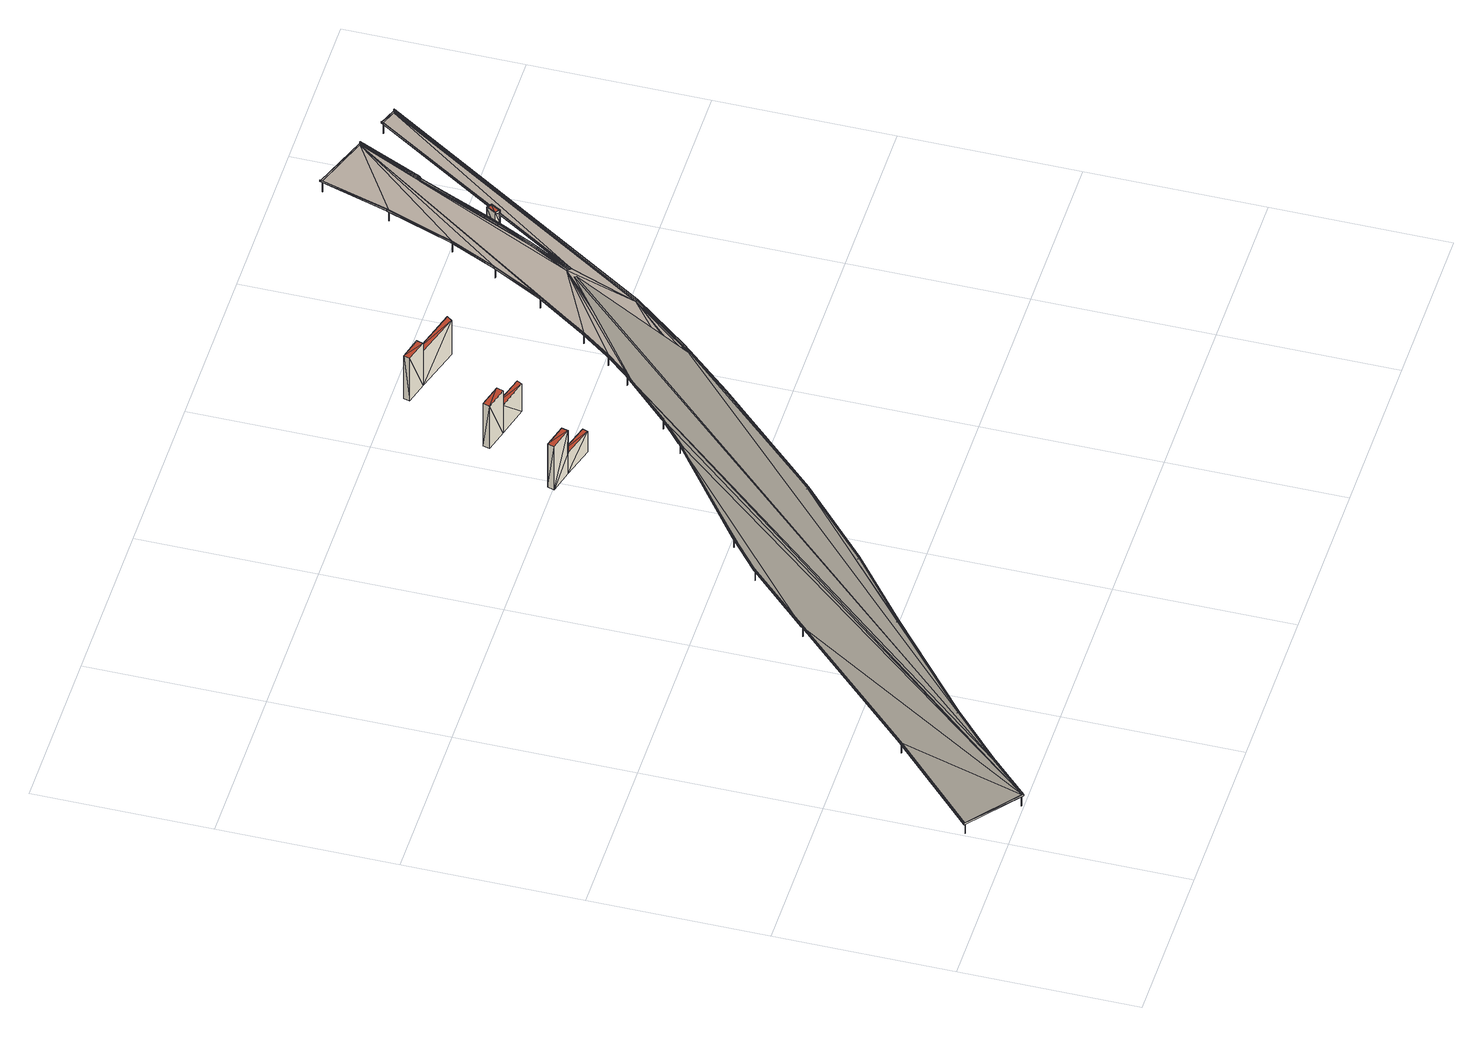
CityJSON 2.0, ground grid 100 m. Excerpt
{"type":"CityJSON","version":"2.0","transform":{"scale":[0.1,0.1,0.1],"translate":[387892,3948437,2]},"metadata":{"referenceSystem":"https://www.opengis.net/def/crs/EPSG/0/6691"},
"CityObjects":{
"bridge1":{"type":"Bridge","children":["bridge1-1"],"geometry":[{"type":"MultiSurface","lod":"2","boundaries":[[[0,1,2]],[[1,0,3]],[[3,0,4]],[[2,1,5]],[[3,5,6]],[[4,3,6]],[[0,7,4]],[[8,7,0]],[[2,5,9]],[[4,7,6]],[[6,7,5]],[[7,10,5]],[[9,5,11]],[[11,5,12]],[[12,5,13]],[[5,10,13]],[[8,14,7]],[[10,14,7]],[[15,14,10]],[[9,16,17]],[[16,9,11]],[[18,14,8]],[[17,16,19]],[[14,18,20]],[[20,18,21]],[[17,19,22]],[[13,10,23]],[[22,19,24]],[[24,19,23]],[[19,25,23]],[[25,13,23]],[[26,27,10]],[[10,27,23]],[[15,26,10]],[[21,26,15]],[[18,26,21]],[[28,26,18]],[[29,28,18]],[[30,22,24]],[[22,30,31]],[[32,22,31]],[[31,33,30]],[[26,27,28]],[[28,34,35]],[[29,36,28]],[[28,36,35]],[[32,31,37]],[[37,31,38]],[[38,31,39]],[[31,33,39]],[[33,23,39]],[[40,37,38]],[[37,40,41]],[[42,37,41]],[[41,43,42]],[[38,43,39]],[[34,44,27]],[[44,45,27]],[[45,46,27]],[[35,44,34]],[[36,44,35]],[[47,44,36]],[[48,42,49]],[[49,42,50]],[[42,43,51]],[[50,42,51]],[[43,39,51]],[[50,49,52]],[[46,53,27]],[[53,54,27]],[[44,45,46]],[[55,44,46]],[[56,55,44]],[[47,56,44]],[[54,57,27]],[[55,58,46]],[[58,59,46]],[[56,58,55]],[[57,60,27]],[[61,53,46]],[[59,61,46]],[[62,59,58]],[[59,63,62]],[[64,62,58]],[[58,65,64]],[[65,66,64]],[[66,65,67]],[[63,61,59]],[[67,61,63]],[[65,61,67]],[[68,61,65]],[[69,54,70]],[[68,71,61]],[[71,72,61]],[[72,71,69]],[[48,49,52]],[[51,39,73]],[[48,52,74]],[[74,52,75]],[[75,52,76]],[[52,51,73]],[[76,52,73]],[[73,39,77]],[[78,74,75]],[[79,74,80]],[[74,78,80]],[[75,78,76]],[[80,73,78]],[[23,27,81]],[[81,27,82]],[[27,60,82]],[[83,84,71]],[[71,84,69]],[[70,84,54]],[[69,84,70]],[[84,57,54]],[[39,23,81]],[[77,39,81]],[[83,85,84]],[[85,86,84]],[[86,85,87]],[[86,84,87]],[[88,89,85]],[[85,89,87]],[[87,89,57]],[[89,90,57]],[[90,60,57]],[[91,73,77]],[[80,91,77]],[[92,80,77]],[[93,80,92]],[[94,80,93]],[[79,80,94]],[[88,95,89]],[[95,96,89]],[[96,95,97]],[[89,90,96]],[[97,90,60]],[[96,90,97]],[[98,97,60]],[[95,99,97]],[[100,99,95]],[[98,99,60]],[[97,99,98]],[[99,101,60]],[[101,102,60]],[[100,103,99]],[[103,104,99]],[[104,103,105]],[[101,102,99]],[[104,99,106]],[[107,108,109]],[[109,94,93]],[[94,109,107]],[[110,94,107]],[[103,111,105]],[[112,111,103]],[[105,111,106]],[[106,111,102]],[[111,113,102]],[[113,114,102]],[[108,77,115]],[[107,108,115]],[[116,107,117]],[[117,107,115]],[[110,107,118]],[[118,107,116]],[[115,77,81]],[[117,119,115]],[[116,120,117]],[[117,120,121]],[[117,121,119]],[[120,118,116]],[[118,120,121]],[[122,118,121]],[[119,115,81]],[[121,119,81]],[[123,121,124]],[[124,121,81]],[[122,121,125]],[[125,121,123]],[[126,124,123]],[[127,81,124]],[[128,124,126]],[[126,125,123]],[[125,126,128]],[[129,125,128]],[[60,102,82]],[[113,114,111]],[[130,131,114]],[[131,111,114]],[[112,132,111]],[[132,131,111]],[[131,132,130]],[[133,134,114]],[[135,133,114]],[[130,135,114]],[[132,135,130]],[[136,135,132]],[[102,114,82]],[[137,138,134]],[[139,81,140]],[[136,141,135]],[[135,141,138]],[[140,81,142]],[[142,81,82]],[[114,134,82]],[[143,144,134]],[[137,145,134]],[[145,143,134]],[[138,145,137]],[[141,145,138]],[[146,145,141]],[[147,140,139]],[[147,148,149]],[[148,150,149]],[[148,151,147]],[[151,150,149]],[[150,151,148]],[[149,140,142]],[[152,151,149]],[[152,149,153]],[[153,149,142]],[[142,153,82]],[[153,154,82]],[[152,153,155]],[[155,153,154]],[[156,143,144]],[[146,157,145]],[[157,158,145]],[[158,157,156]],[[155,154,159]],[[154,160,159]],[[159,160,161]],[[162,82,161]],[[160,162,161]],[[147,163,139]],[[151,163,147]],[[164,165,166]],[[156,164,166]],[[157,164,156]],[[165,167,166]],[[168,164,157]],[[169,163,151]],[[170,159,161]],[[159,171,172]],[[171,159,170]],[[172,171,173]],[[171,173,170]],[[170,173,174]],[[172,173,175]],[[175,173,176]],[[174,161,177]],[[176,173,177]],[[173,174,177]],[[168,178,164]],[[164,165,178]],[[165,179,178]],[[180,179,165]],[[181,178,168]],[[178,181,179]],[[129,128,182]],[[183,128,184]],[[182,128,183]],[[184,128,185]],[[128,127,185]],[[127,81,185]],[[185,81,139]],[[175,186,187]],[[186,175,176]],[[187,186,188]],[[161,82,189]],[[179,190,167]],[[181,190,179]],[[190,191,167]],[[192,190,181]],[[193,192,181]],[[82,134,194]],[[134,144,195]],[[194,134,195]],[[177,161,189]],[[163,196,139]],[[196,185,139]],[[192,190,191]],[[193,197,192]],[[198,197,193]],[[189,82,194]],[[187,188,199]],[[199,188,200]],[[200,188,189]],[[188,201,189]],[[201,177,189]],[[144,166,195]],[[166,167,195]],[[202,203,191]],[[203,204,191]],[[197,205,191]],[[205,202,191]],[[198,205,197]],[[167,191,195]],[[206,207,163]],[[207,196,163]],[[208,206,163]],[[209,206,208]],[[210,199,200]],[[211,199,212]],[[199,210,212]],[[213,200,210]],[[211,212,214]],[[212,213,214]],[[214,213,215]],[[215,213,216]],[[216,213,217]],[[218,214,215]],[[214,219,220]],[[219,214,218]],[[220,219,221]],[[217,218,219]],[[191,204,195]],[[202,203,222]],[[205,222,202]],[[222,223,204]],[[223,222,205]],[[224,189,194]],[[217,213,194]],[[213,224,194]],[[220,221,225]],[[226,221,227]],[[225,221,226]],[[221,217,194]],[[227,221,194]],[[228,182,183]],[[228,185,184]],[[182,228,229]],[[228,230,185]],[[229,230,228]],[[231,182,229]],[[232,233,204]],[[204,233,195]],[[234,232,204]],[[223,234,204]],[[230,185,196]],[[235,230,196]],[[236,234,223]],[[237,230,235]],[[229,230,237]],[[231,229,237]],[[238,207,206]],[[206,239,238]],[[235,240,196]],[[196,240,207]],[[237,239,206]],[[240,237,235]],[[239,237,240]],[[241,225,226]],[[225,241,242]],[[194,227,195]],[[243,225,242]],[[195,233,242]],[[233,244,242]],[[244,245,242]],[[242,245,246]],[[243,242,246]],[[236,247,234]],[[233,245,232]],[[232,245,247]],[[246,247,236]],[[246,245,247]],[[206,248,237]],[[248,249,237]],[[250,168,251]],[[169,151,252]],[[253,254,255]],[[256,253,255]],[[253,257,254]],[[258,257,253]],[[181,168,250]],[[259,231,260]],[[129,231,259]],[[261,262,263]],[[264,262,261]],[[265,266,267]],[[163,169,268]],[[252,266,265]],[[269,268,270]],[[268,169,270]],[[270,252,265]],[[265,271,270]],[[169,252,270]],[[271,272,273]],[[272,274,273]],[[271,273,270]],[[265,275,271]],[[276,275,267]],[[275,265,267]],[[271,275,277]],[[270,273,278]],[[270,278,269]],[[278,279,269]],[[273,280,278]],[[250,281,282]],[[281,283,282]],[[250,282,181]],[[181,282,193]],[[284,275,285]],[[208,286,209]],[[287,288,277]],[[280,287,277]],[[280,277,278]],[[277,275,278]],[[286,278,209]],[[279,278,286]],[[278,275,284]],[[289,278,284]],[[209,278,289]],[[290,258,291]],[[291,258,253]],[[205,198,282]],[[282,283,292]],[[292,283,293]],[[292,205,282]],[[289,248,206]],[[294,295,296]],[[295,291,296]],[[295,290,291]],[[297,290,295]],[[223,205,292]],[[298,299,294]],[[299,297,295]],[[300,297,299]],[[236,223,292]],[[301,302,303]],[[304,292,293]],[[303,304,293]],[[304,236,292]],[[298,225,243]],[[302,300,243]],[[246,236,304]],[[305,306,307]],[[308,79,94]],[[308,94,110]],[[309,308,110]],[[310,305,311]],[[311,305,307]],[[309,110,118]],[[312,88,85]],[[313,314,315]],[[316,313,315]],[[312,316,317]],[[316,315,317]],[[317,88,312]],[[95,88,317]],[[318,74,79]],[[308,318,79]],[[307,306,319]],[[17,320,9]],[[17,321,320]],[[22,321,17]],[[322,323,324]],[[324,323,325]],[[8,326,29]],[[327,328,329]],[[328,330,329]],[[36,326,331]],[[32,321,22]],[[32,332,321]],[[37,332,32]],[[329,330,333]],[[330,334,333]],[[47,36,331]],[[335,47,331]],[[332,37,336]],[[37,48,336]],[[337,338,339]],[[340,338,337]],[[336,48,318]],[[318,48,74]],[[319,340,337]],[[306,340,319]],[[58,56,335]],[[333,334,341]],[[334,342,341]],[[343,58,335]],[[65,58,343]],[[343,68,65]],[[342,344,341]],[[341,344,345]],[[343,341,346]],[[341,345,346]],[[346,68,343]],[[71,68,346]],[[344,313,345]],[[345,313,316]],[[346,83,71]],[[312,83,346]],[[347,0,2]],[[320,347,2]],[[326,8,0]],[[347,326,0]],[[348,328,349]],[[349,328,327]],[[320,2,9]],[[309,118,122]],[[100,95,317]],[[314,350,351]],[[315,314,351]],[[352,100,317]],[[259,309,122]],[[263,310,311]],[[262,310,263]],[[259,122,125]],[[103,100,352]],[[112,103,352]],[[351,350,353]],[[350,354,353]],[[352,351,355]],[[351,353,355]],[[355,112,352]],[[125,129,259]],[[132,112,355]],[[136,132,355]],[[354,356,357]],[[353,354,357]],[[353,357,358]],[[355,353,358]],[[358,136,355]],[[141,136,358]],[[146,141,358]],[[357,356,359]],[[356,360,359]],[[251,146,358]],[[361,362,363]],[[364,365,363]],[[363,362,364]],[[365,366,363]],[[157,146,251]],[[363,366,254]],[[257,361,254]],[[254,361,363]],[[254,366,255]],[[168,157,251]],[[359,281,250]],[[251,359,250]],[[365,151,152]],[[366,365,152]],[[366,155,255]],[[255,159,172]],[[256,255,175]],[[256,175,187]],[[281,367,283]],[[296,199,211]],[[294,296,211]],[[294,211,214]],[[298,294,225]],[[231,264,260]],[[300,299,298]],[[323,348,349]],[[325,323,349]],[[339,322,324]],[[338,322,339]],[[335,329,343]],[[155,159,255]],[[359,360,281]],[[360,367,281]],[[364,362,266]],[[266,362,368]],[[151,365,252]],[[175,255,172]],[[266,368,267]],[[268,286,163]],[[163,286,208]],[[277,272,271]],[[288,272,277]],[[274,287,280]],[[273,274,280]],[[367,369,283]],[[275,276,285]],[[282,198,193]],[[187,199,296]],[[256,187,296]],[[369,301,293]],[[283,369,293]],[[209,289,206]],[[370,249,285]],[[285,249,284]],[[225,294,220]],[[370,264,231]],[[237,370,231]],[[293,301,303]],[[249,370,237]],[[246,302,243]],[[304,303,246]],[[325,349,347]],[[320,325,347]],[[347,349,326]],[[349,327,326]],[[324,325,320]],[[321,324,320]],[[18,8,29]],[[326,327,331]],[[29,326,36]],[[327,329,331]],[[339,324,321]],[[332,339,321]],[[331,329,335]],[[42,48,37]],[[337,339,332]],[[336,337,332]],[[333,341,329]],[[329,341,343]],[[56,47,335]],[[318,319,336]],[[319,337,336]],[[346,345,312]],[[345,316,312]],[[85,83,312]],[[307,319,318]],[[308,307,318]],[[317,315,352]],[[315,351,352]],[[311,307,308]],[[309,311,308]],[[263,311,309]],[[259,263,309]],[[358,357,251]],[[357,359,251]],[[366,152,155]],[[266,252,364]],[[252,365,364]],[[260,261,259]],[[261,263,259]],[[182,231,129]],[[291,253,256]],[[296,291,256]],[[284,248,289]],[[249,248,284]],[[294,214,220]],[[299,295,294]],[[264,261,260]],[[243,300,298]],[[303,302,246]],[[272,288,274]],[[274,288,287]],[[262,264,310]],[[264,267,310]],[[369,367,361]],[[258,290,361]],[[290,301,361]],[[301,369,361]],[[276,267,264]],[[370,285,264]],[[297,300,290]],[[300,301,290]],[[302,301,300]],[[328,348,330]],[[330,348,334]],[[334,348,313]],[[340,306,338]],[[310,322,306]],[[362,323,310]],[[350,323,361]],[[342,334,313]],[[354,350,361]],[[356,354,361]],[[267,362,310]],[[360,356,361]],[[367,360,361]],[[257,258,361]],[[306,322,338]],[[313,348,314]],[[348,323,350]],[[314,348,350]],[[323,322,310]],[[344,342,313]],[[361,323,362]],[[305,310,306]],[[368,362,267]],[[285,276,264]],[[269,286,268]],[[279,286,269]]],"semantics":{"surfaces":[{"type":"OuterCeilingSurface"},{"type":"WallSurface"},{"type":"RoofSurface"},{"type":"OuterFloorSurface"},{"type":"GroundSurface"}],"values":[0,0,0,0,0,0,0,0,0,0,0,0,0,0,0,0,0,0,0,0,0,0,0,0,0,0,0,0,0,0,0,0,0,0,0,0,0,0,0,0,0,0,0,0,0,0,0,0,0,0,0,0,0,0,0,0,0,0,0,0,0,0,0,0,0,0,0,0,0,0,0,0,0,0,0,0,0,0,0,0,0,0,0,0,0,0,0,0,0,0,0,0,0,0,0,0,0,0,0,0,0,0,0,0,0,0,0,0,0,0,0,0,0,0,0,0,0,0,0,0,0,0,0,0,0,0,0,0,0,0,0,0,0,0,0,0,0,0,0,0,0,0,0,0,0,0,0,0,0,0,0,0,0,0,0,0,0,0,0,0,0,0,0,0,0,0,0,0,0,0,0,0,0,0,0,0,0,0,0,0,0,0,0,0,0,0,0,0,0,0,0,0,0,0,0,0,0,0,0,0,0,0,0,0,0,0,0,0,0,0,0,0,0,0,0,0,0,0,0,0,0,0,0,0,0,0,0,0,0,0,0,0,0,0,0,0,0,0,0,0,0,0,0,0,0,0,0,0,0,0,0,0,0,0,0,0,0,0,0,0,0,0,0,0,0,0,0,0,0,0,0,0,0,0,0,0,0,0,0,0,0,0,0,0,0,0,0,0,0,0,0,0,0,0,0,0,0,0,0,0,0,0,0,0,0,0,0,0,0,0,0,0,0,0,0,0,0,0,0,0,0,0,0,0,0,0,0,0,0,0,0,0,0,0,0,0,0,0,0,0,0,0,0,0,0,0,0,0,0,0,0,0,0,0,0,0,0,0,0,0,0,0,0,0,0,0,0,0,1,1,1,1,1,1,1,1,1,1,1,1,1,1,1,1,1,1,1,1,1,1,1,1,1,1,1,1,1,1,1,1,1,1,1,1,1,1,1,1,1,1,1,1,1,1,1,1,1,1,1,1,1,1,1,1,1,1,1,1,1,1,1,1,1,1,1,1,1,1,1,1,1,1,1,1,1,1,1,1,1,1,1,1,1,1,1,1,1,1,1,1,1,1,1,1,1,1,1,1,1,1,1,1,1,1,1,1,1,1,1,1,1,1,1,1,1,1,1,1,1,1,1,1,1,1,1,1,1,1,1,1,1,1,1,1,1,1,1,1,1,1,1,1,1,1,1,1,1,1,1,1,1,1,1,1,1,1,1,1,1,1,1,1,1,1,1,1,1,1,1,1,1,1,1,1,1,1,1,1,1,1,1,1,1,1,1,1,1,1,1,1,1,1,1,1,1,1,1,1,1,1,1,1,1,1,1,1,1,1,1,1,1,1,1,1,1,1,1,1,1,1,1,1,1,1,1,1,1,1,1,1,1,1,1,1,1,1,1,1,1,1,1,1,1,1,1,1,1,1,1,1,1,1,1,1,1,1,1,1,1,1,1,1,1,1,1,1,1,1,1,1,1,2,2,3,3,3,3,3,3,3,3,3,3,3,3,3,3,3,3,3,3,3,3,3,3,3,3,3,3,3,3,3,3,3,3,3,3,3,4,4]}}]},
"bridge1-1":{"type":"BridgeConstructiveElement","parents":["bridge1"],"geometry":[{"type":"MultiSurface","lod":"2","boundaries":[[[371,372,183]],[[372,373,183]],[[374,375,238]],[[376,374,239]],[[377,376,240]],[[161,378,170]],[[378,379,170]],[[379,380,173]],[[381,382,178]],[[383,186,384]],[[383,385,188]],[[386,387,192]],[[388,386,192]],[[200,389,210]],[[389,390,210]],[[390,391,212]],[[215,392,218]],[[392,393,219]],[[393,394,221]],[[395,396,203]],[[202,395,203]],[[222,395,202]],[[397,395,222]],[[398,399,241]],[[400,401,232]],[[247,400,234]],[[402,400,247]],[[403,404,93]],[[109,404,107]],[[404,405,107]],[[405,406,108]],[[407,408,84]],[[86,407,84]],[[409,410,89]],[[96,409,89]],[[411,409,96]],[[412,411,97]],[[413,414,78]],[[75,413,78]],[[414,415,78]],[[416,417,11]],[[417,418,16]],[[419,420,24]],[[420,421,30]],[[421,422,31]],[[423,424,28]],[[425,426,38]],[[426,427,41]],[[428,429,52]],[[49,428,52]],[[430,431,44]],[[432,430,44]],[[433,434,62]],[[435,433,64]],[[66,435,64]],[[436,437,61]],[[438,436,61]],[[72,438,61]],[[3,439,1]],[[440,441,120]],[[116,440,120]],[[441,442,121]],[[442,443,121]],[[444,445,101]],[[99,444,101]],[[446,444,104]],[[105,447,104]],[[448,449,126]],[[449,450,128]],[[128,451,127]],[[111,452,113]],[[453,452,111]],[[454,453,111]],[[130,455,131]],[[456,457,135]],[[458,456,135]],[[459,460,158]],[[461,462,3]],[[4,461,3]],[[6,461,4]],[[463,461,6]],[[5,464,6]],[[21,465,20]],[[11,417,16]],[[16,418,19]],[[466,467,13]],[[25,468,13]],[[469,423,28]],[[40,426,41]],[[470,471,39]],[[73,472,76]],[[91,473,73]],[[98,474,97]],[[106,475,105]],[[108,406,77]],[[443,476,115]],[[127,477,81]],[[478,479,149]],[[480,478,148]],[[142,481,153]],[[481,482,153]],[[160,483,162]],[[145,484,143]],[[485,381,178]],[[217,486,216]],[[487,488,229]],[[489,490,195]],[[245,402,247]],[[462,439,3]],[[439,464,1]],[[1,464,5]],[[7,491,10]],[[491,492,10]],[[492,493,10]],[[494,491,7]],[[10,493,15]],[[14,494,7]],[[465,494,14]],[[493,495,15]],[[15,495,21]],[[20,465,14]],[[495,465,21]],[[418,468,25]],[[24,420,30]],[[30,421,31]],[[23,419,24]],[[496,419,23]],[[31,422,33]],[[422,496,23]],[[33,422,23]],[[424,497,26]],[[26,497,27]],[[28,424,26]],[[497,498,34]],[[27,497,34]],[[498,469,34]],[[34,469,35]],[[35,469,28]],[[38,426,40]],[[427,470,43]],[[41,427,43]],[[471,425,39]],[[39,425,38]],[[43,470,39]],[[499,428,49]],[[50,499,49]],[[429,500,51]],[[500,499,50]],[[52,429,51]],[[51,500,50]],[[45,431,46]],[[44,431,45]],[[431,501,46]],[[501,432,46]],[[55,432,44]],[[46,432,55]],[[472,413,75]],[[76,472,75]],[[78,415,80]],[[80,415,91]],[[473,472,73]],[[415,502,91]],[[502,473,91]],[[434,503,59]],[[62,434,59]],[[503,504,59]],[[59,504,63]],[[64,433,62]],[[504,505,63]],[[63,505,67]],[[505,435,66]],[[67,505,66]],[[53,506,54]],[[437,506,53]],[[54,506,70]],[[61,437,53]],[[506,507,70]],[[70,507,69]],[[507,508,69]],[[508,438,69]],[[69,438,72]],[[84,509,57]],[[408,509,84]],[[410,510,60]],[[89,410,90]],[[60,510,98]],[[510,474,98]],[[97,411,96]],[[511,403,92]],[[512,511,77]],[[77,511,92]],[[92,403,93]],[[406,512,77]],[[93,404,109]],[[107,405,108]],[[513,440,117]],[[117,440,116]],[[476,513,117]],[[115,476,117]],[[119,443,115]],[[120,441,121]],[[121,443,119]],[[101,514,102]],[[445,514,101]],[[514,475,102]],[[102,475,106]],[[104,444,99]],[[475,447,105]],[[447,446,104]],[[123,448,126]],[[515,448,123]],[[126,449,128]],[[124,515,123]],[[450,451,128]],[[477,515,124]],[[81,477,124]],[[451,477,127]],[[113,516,114]],[[452,516,113]],[[516,455,114]],[[131,454,111]],[[114,455,130]],[[455,454,131]],[[457,517,133]],[[133,517,134]],[[517,518,134]],[[135,457,133]],[[134,518,137]],[[518,458,138]],[[137,518,138]],[[138,458,135]],[[140,519,139]],[[520,519,140]],[[479,520,140]],[[139,519,147]],[[519,521,147]],[[149,479,140]],[[521,480,147]],[[147,480,148]],[[150,478,149]],[[148,478,150]],[[522,481,142]],[[523,522,142]],[[153,482,154]],[[82,523,142]],[[524,523,82]],[[482,483,154]],[[162,524,82]],[[154,483,160]],[[483,524,162]],[[484,525,144]],[[143,484,144]],[[460,484,145]],[[525,526,166]],[[144,525,166]],[[526,527,156]],[[158,460,145]],[[166,526,156]],[[527,459,158]],[[156,527,158]],[[528,378,161]],[[170,379,171]],[[174,528,161]],[[171,379,173]],[[529,528,174]],[[380,529,174]],[[173,380,174]],[[382,530,165]],[[164,382,165]],[[178,382,164]],[[165,530,167]],[[530,531,167]],[[531,485,179]],[[167,531,179]],[[179,485,178]],[[186,176,384]],[[532,384,177]],[[177,384,176]],[[188,186,383]],[[188,385,201]],[[201,532,177]],[[385,532,201]],[[192,387,190]],[[387,533,191]],[[190,387,191]],[[533,388,191]],[[197,388,192]],[[191,388,197]],[[210,390,212]],[[534,389,189]],[[189,389,200]],[[391,535,213]],[[536,534,224]],[[224,534,189]],[[212,391,213]],[[535,536,213]],[[213,536,224]],[[537,392,215]],[[216,537,215]],[[486,537,216]],[[218,392,219]],[[538,486,217]],[[219,393,221]],[[221,538,217]],[[394,538,221]],[[396,539,203]],[[203,539,204]],[[204,539,222]],[[539,397,222]],[[184,371,183]],[[540,371,184]],[[183,373,228]],[[185,540,184]],[[373,487,228]],[[488,540,185]],[[230,488,185]],[[228,487,229]],[[229,488,230]],[[375,541,196]],[[207,375,196]],[[196,541,235]],[[238,375,207]],[[541,542,235]],[[542,377,240]],[[235,542,240]],[[239,374,238]],[[240,376,239]],[[543,398,226]],[[227,543,226]],[[194,543,227]],[[226,398,241]],[[544,543,194]],[[195,544,194]],[[490,544,195]],[[241,399,242]],[[399,489,242]],[[242,489,195]],[[232,545,233]],[[401,545,232]],[[545,546,233]],[[233,546,244]],[[234,400,232]],[[244,546,245]],[[546,547,245]],[[547,402,245]],[[462,464,439]],[[461,464,462]],[[1,5,3]],[[463,464,461]],[[464,463,6]],[[494,493,492]],[[494,492,491]],[[494,465,493]],[[465,495,493]],[[21,20,15]],[[15,20,14]],[[467,418,416]],[[416,418,417]],[[467,416,11]],[[12,467,11]],[[25,11,19]],[[13,11,25]],[[12,11,13]],[[466,468,467]],[[467,468,418]],[[19,418,25]],[[13,467,12]],[[468,466,13]],[[419,421,420]],[[24,33,23]],[[30,33,24]],[[496,422,419]],[[419,422,421]],[[28,27,34]],[[424,423,497]],[[497,469,498]],[[497,423,469]],[[425,471,470]],[[426,470,427]],[[425,470,426]],[[38,40,43]],[[40,41,43]],[[428,499,500]],[[51,50,52]],[[431,430,432]],[[501,431,432]],[[433,504,434]],[[434,504,503]],[[62,63,67]],[[62,66,64]],[[62,67,66]],[[433,505,504]],[[435,505,433]],[[436,438,437]],[[437,438,506]],[[506,508,507]],[[438,508,506]],[[69,61,53]],[[69,53,54]],[[72,61,69]],[[429,428,500]],[[413,415,414]],[[472,415,413]],[[78,73,76]],[[472,502,415]],[[473,502,472]],[[91,73,80]],[[509,408,407]],[[84,57,87]],[[87,407,86]],[[509,548,87]],[[548,407,87]],[[548,509,407]],[[57,509,87]],[[409,411,410]],[[510,411,412]],[[90,410,60]],[[410,411,510]],[[510,412,474]],[[474,412,97]],[[444,514,445]],[[446,447,444]],[[444,447,475]],[[99,102,106]],[[444,475,514]],[[105,104,106]],[[92,93,77]],[[511,512,403]],[[93,108,77]],[[109,108,93]],[[403,406,404]],[[403,512,406]],[[404,406,405]],[[513,476,440]],[[440,443,441]],[[440,476,443]],[[441,443,442]],[[515,477,448]],[[448,451,449]],[[448,477,451]],[[128,127,124]],[[449,451,450]],[[452,455,516]],[[452,454,455]],[[453,454,452]],[[457,518,517]],[[457,458,518]],[[456,458,457]],[[133,138,135]],[[134,138,133]],[[147,149,140]],[[519,480,521]],[[519,478,480]],[[520,478,519]],[[479,478,520]],[[523,482,481]],[[523,481,522]],[[523,483,482]],[[524,483,523]],[[160,162,154]],[[154,162,82]],[[460,459,484]],[[484,527,525]],[[484,459,527]],[[525,527,526]],[[145,143,158]],[[166,156,144]],[[158,143,156]],[[528,379,378]],[[170,174,161]],[[529,380,528]],[[528,380,379]],[[530,485,531]],[[382,485,530]],[[382,381,485]],[[186,177,176]],[[383,384,385]],[[384,532,385]],[[188,201,186]],[[186,201,177]],[[387,386,388]],[[533,387,388]],[[197,192,191]],[[534,536,389]],[[536,535,390]],[[390,535,391]],[[389,536,390]],[[212,213,210]],[[189,200,224]],[[224,200,213]],[[215,218,216]],[[392,538,394]],[[486,538,537]],[[537,538,392]],[[392,394,393]],[[216,218,217]],[[221,217,219]],[[396,395,539]],[[222,203,204]],[[539,395,397]],[[540,373,372]],[[540,372,371]],[[228,184,183]],[[540,487,373]],[[488,487,540]],[[375,376,377]],[[375,377,541]],[[541,377,542]],[[374,376,375]],[[238,207,239]],[[207,240,239]],[[398,489,399]],[[544,490,543]],[[543,490,489]],[[543,489,398]],[[195,227,242]],[[242,227,226]],[[241,242,226]],[[400,546,401]],[[401,546,545]],[[244,245,233]],[[234,232,247]],[[400,402,546]],[[402,547,546]]]}]},
"bridge2":{"type":"Bridge","geometry":[{"type":"Solid","lod":"2","boundaries":[[[[549,550,551]],[[552,549,551]],[[553,552,551]],[[554,549,552]],[[555,551,550]],[[556,555,550]],[[557,558,556]],[[558,555,556]],[[559,552,553]],[[560,559,553]],[[555,558,560]],[[558,559,560]],[[561,562,563]],[[563,562,564]],[[561,563,554]],[[554,563,549]],[[564,562,557]],[[556,564,557]],[[557,562,554]],[[562,561,554]],[[559,557,554]],[[552,559,554]],[[558,557,559]],[[553,551,560]],[[551,555,560]],[[563,556,550]],[[564,556,563]],[[563,550,549]]]],"semantics":{"surfaces":[{"type":"WallSurface"},{"type":"GroundSurface"},{"type":"RoofSurface"}],"values":[[0,0,0,0,0,0,0,0,0,0,0,0,0,0,0,0,0,0,1,1,1,1,1,2,2,2,2,2]]}}]},
"bridge3":{"type":"Bridge","geometry":[{"type":"Solid","lod":"2","boundaries":[[[[565,566,567]],[[566,568,567]],[[569,570,571]],[[571,570,572]],[[573,574,566]],[[566,574,568]],[[575,573,565]],[[573,566,565]],[[569,576,565]],[[576,575,565]],[[568,574,577]],[[567,568,577]],[[569,571,576]],[[571,578,576]],[[570,569,565]],[[567,570,565]],[[577,579,567]],[[579,570,567]],[[580,578,571]],[[572,580,571]],[[579,580,570]],[[570,580,572]],[[574,573,577]],[[573,575,577]],[[576,578,575]],[[575,578,577]],[[578,580,577]],[[580,579,577]]]],"semantics":{"surfaces":[{"type":"RoofSurface"},{"type":"WallSurface"},{"type":"GroundSurface"}],"values":[[0,0,0,0,1,1,1,1,1,1,1,1,1,1,1,1,1,1,1,1,1,1,2,2,2,2,2,2]]}}]},
"bridge4":{"type":"Bridge","geometry":[{"type":"Solid","lod":"2","boundaries":[[[[581,582,583]],[[584,581,583]],[[585,586,582]],[[582,586,583]],[[587,588,583]],[[586,587,583]],[[589,581,590]],[[581,584,590]],[[581,589,582]],[[589,591,582]],[[592,584,583]],[[590,584,592]],[[585,582,591]],[[593,585,591]],[[593,594,585]],[[594,586,585]],[[595,593,591]],[[592,595,591]],[[583,588,592]],[[588,595,592]],[[587,586,596]],[[596,586,594]],[[588,587,595]],[[595,587,596]],[[589,592,591]],[[590,592,589]],[[594,593,596]],[[593,595,596]]]],"semantics":{"surfaces":[{"type":"GroundSurface"},{"type":"WallSurface"},{"type":"RoofSurface"}],"values":[[0,0,0,0,0,0,1,1,1,1,1,1,1,1,1,1,1,1,1,1,1,1,1,1,2,2,2,2]]}}]}
},
"vertices":[
[303,2,76],[303,15,76],[315,15,76],[302,15,76],[301,16,76],[303,16,76],[302,16,76],[22,239,76],[7,240,76],[527,231,76],[23,239,76],[520,238,76],[519,238,76],[520,239,76],[22,240,76],[24,240,76],[521,237,76],[529,233,76],[12,244,76],[521,238,76],[22,241,76],[23,241,76],[818,497,76],[811,505,76],[811,504,76],[521,239,76],[520,723,76],[521,723,76],[520,724,76],[506,723,76],[812,504,76],[813,505,76],[826,503,76],[812,505,76],[522,724,76],[521,724,76],[514,731,76],[1397,983,76],[1390,990,76],[1390,991,76],[1391,990,76],[1392,990,76],[1406,989,76],[1391,991,76],[1228,1452,76],[1229,1451,76],[1230,1452,76],[1221,1458,76],[1801,1306,76],[1795,1313,76],[1794,1314,76],[1795,1315,76],[1796,1314,76],[1782,1978,76],[1783,1978,76],[1229,1453,76],[1222,1459,76],[2392,2439,76],[1558,1806,76],[1573,1805,76],[2546,2573,76],[1782,1979,76],[1572,1805,76],[1573,1806,76],[1571,1806,76],[1565,1813,76],[1572,1807,76],[1573,1807,76],[1766,1978,76],[1783,1980,76],[1784,1979,76],[1777,1987,76],[1782,1980,76],[2231,1713,76],[2238,1705,76],[2231,1711,76],[2230,1712,76],[2819,2321,76],[2232,1711,76],[2244,1711,76],[2232,1712,76],[3357,2948,76],[3488,3358,76],[2384,2447,76],[2391,2440,76],[2386,2448,76],[2392,2441,76],[2393,2440,76],[2529,2573,76],[2544,2574,76],[2545,2573,76],[2232,1713,76],[2819,2320,76],[2819,2319,76],[2827,2313,76],[2538,2582,76],[2545,2575,76],[2546,2575,76],[2546,2574,76],[2812,2843,76],[2798,2843,76],[2813,2842,76],[2814,2842,76],[2806,2850,76],[2813,2844,76],[2814,2844,76],[2814,2843,76],[2821,2320,76],[2820,2321,76],[2820,2319,76],[2832,2319,76],[2929,2977,76],[2916,2977,76],[2930,2977,76],[2931,2977,76],[3095,2626,76],[3095,2624,76],[3095,2625,76],[3103,2618,76],[3096,2626,76],[3096,2624,76],[3097,2625,76],[3108,2624,76],[3357,2946,76],[3357,2947,76],[3366,2941,76],[3358,2946,76],[3358,2948,76],[3359,2947,76],[3369,2946,76],[2931,2978,76],[2930,2978,76],[2923,2984,76],[3055,3144,76],[3056,3144,76],[3055,3145,76],[3043,3144,76],[3057,3145,76],[3056,3145,76],[3507,3334,76],[3506,3334,76],[3048,3151,76],[3489,3357,76],[3253,3433,76],[3254,3433,76],[3253,3434,76],[3241,3433,76],[3507,3335,76],[3507,3336,76],[3505,3335,76],[3506,3336,76],[3506,3353,76],[3502,3357,76],[3490,3357,76],[3490,3358,76],[3501,3359,76],[3254,3435,76],[3245,3440,76],[3253,3435,76],[3628,3580,76],[3490,3359,76],[3618,3584,76],[3489,3359,76],[3806,3806,76],[3409,3721,76],[3410,3721,76],[3255,3434,76],[3411,3721,76],[3398,3721,76],[3800,3809,76],[3619,3584,76],[3620,3584,76],[3629,3583,76],[3619,3585,76],[3618,3585,76],[3729,3791,76],[3721,3798,76],[3720,3799,76],[3409,3722,76],[3410,3722,76],[3411,3722,76],[3401,3726,76],[4406,4541,76],[4395,4541,76],[4394,4541,76],[4394,4542,76],[3722,3798,76],[3731,3794,76],[3722,3799,76],[3932,4274,76],[3537,3987,76],[3538,3988,76],[3536,3988,76],[3528,3993,76],[4112,4646,76],[4112,4647,76],[4305,4574,76],[3537,3989,76],[3529,3996,76],[3940,4267,76],[3933,4273,76],[3721,3800,76],[3676,4369,76],[3677,4368,76],[3678,4369,76],[3668,4377,76],[4293,4574,76],[4304,4574,76],[3838,3861,76],[3834,3863,76],[3934,4273,76],[3947,4273,76],[3934,4274,76],[3934,4275,76],[3959,4285,76],[3949,4288,76],[3949,4289,76],[3949,4290,76],[3950,4288,76],[3951,4289,76],[3960,4288,76],[3950,4290,76],[3677,4370,76],[3670,4380,76],[3933,4275,76],[4123,4645,76],[4113,4645,76],[4112,4645,76],[4396,4542,76],[4395,4543,76],[4394,4543,76],[4410,4547,76],[3795,4760,76],[3796,4760,76],[3794,4761,76],[4306,4575,76],[3785,4760,76],[4301,4587,76],[4304,4575,76],[4304,4576,76],[4305,4576,76],[4114,4646,76],[4113,4647,76],[4126,4651,76],[3796,4761,76],[3796,4762,76],[3789,4774,76],[3795,4762,76],[4301,4587,87],[4304,4586,87],[3401,3726,87],[3245,3440,87],[3800,3809,87],[3728,3796,87],[3625,3581,87],[3628,3580,87],[3731,3794,87],[3625,3581,77],[3728,3796,77],[3366,2941,87],[4410,4547,87],[4407,4548,87],[3364,2943,77],[3364,2943,87],[4407,4548,77],[3806,3806,106],[3802,3808,87],[3806,3806,77],[3806,3806,3],[3775,3824,3],[3775,3824,106],[3805,3810,106],[3805,3810,103],[3779,3825,106],[3779,3825,103],[3838,3861,106],[3838,3861,77],[3834,3860,106],[3807,3879,106],[3807,3879,3],[3808,3875,106],[3404,3725,87],[3528,3993,87],[3531,3992,87],[3837,3861,87],[3837,3861,77],[3838,3861,3],[3808,3875,103],[3834,3860,103],[3834,3863,87],[3938,4269,77],[3938,4269,87],[3670,4380,87],[3672,4379,87],[3959,4285,87],[3956,4287,87],[3940,4267,87],[3956,4287,77],[4126,4651,87],[4124,4652,87],[4124,4652,77],[3672,4379,77],[3792,4773,77],[3792,4773,87],[3789,4774,87],[2825,2315,77],[2236,1708,78],[2825,2315,87],[2827,2313,87],[3103,2618,87],[3101,2620,77],[3101,2620,87],[2386,2448,87],[2388,2446,77],[2540,2579,77],[2540,2579,87],[2388,2446,87],[2538,2582,87],[2238,1705,88],[2236,1708,88],[527,231,88],[818,497,88],[816,499,78],[525,233,78],[816,499,88],[525,233,88],[7,240,88],[12,240,88],[12,240,78],[516,729,88],[516,729,78],[514,731,88],[1397,983,88],[1224,1457,88],[1224,1457,78],[1222,1459,88],[1801,1306,88],[1799,1309,88],[1395,985,78],[1395,985,88],[1799,1309,78],[1567,1811,88],[1567,1811,78],[1565,1813,88],[1778,1984,78],[1778,1984,88],[1777,1987,88],[303,2,88],[303,6,78],[303,6,88],[2808,2848,77],[2808,2848,87],[2806,2850,87],[2925,2982,87],[2925,2982,77],[2923,2984,87],[3050,3149,77],[3050,3149,87],[3048,3151,87],[3248,3438,87],[3248,3438,77],[3498,3359,77],[3506,3347,77],[3498,3359,87],[3506,3347,87],[3506,3353,87],[3501,3359,87],[3404,3725,77],[3802,3808,77],[3531,3992,77],[4304,4586,77],
[4394,4541,3],[4395,4541,3],[4396,4542,3],[4304,4575,3],[4304,4574,3],[4304,4576,3],[4305,4576,3],[3619,3584,3],[3620,3584,3],[3619,3585,3],[3409,3722,3],[3409,3721,3],[3722,3798,3],[3721,3798,3],[3721,3800,3],[3536,3988,3],[3537,3987,3],[3537,3989,3],[3933,4273,3],[3934,4273,3],[3934,4274,3],[3950,4288,3],[3951,4289,3],[3950,4290,3],[3676,4369,3],[3677,4368,3],[3677,4370,3],[4113,4645,3],[4114,4646,3],[3794,4761,3],[3795,4760,3],[3795,4762,3],[2819,2319,3],[2820,2319,3],[2821,2320,3],[2820,2321,3],[2392,2441,3],[2391,2440,3],[2544,2574,3],[2545,2573,3],[2545,2575,3],[2546,2575,3],[2231,1711,3],[2232,1711,3],[2232,1712,3],[520,237,3],[521,237,3],[521,238,3],[811,504,3],[812,504,3],[813,504,3],[812,505,3],[520,724,3],[520,723,3],[1390,990,3],[1391,990,3],[1392,990,3],[1795,1313,3],[1796,1314,3],[1228,1452,3],[1229,1451,3],[1229,1453,3],[1571,1806,3],[1572,1805,3],[1572,1807,3],[1782,1979,3],[1782,1978,3],[1782,1980,3],[303,15,3],[3095,2624,3],[3096,2624,3],[3097,2625,3],[3096,2626,3],[2812,2843,3],[2813,2842,3],[2813,2844,3],[2814,2844,3],[3357,2946,3],[3358,2946,3],[3359,2947,3],[3358,2948,3],[2930,2977,3],[2929,2977,3],[2930,2978,3],[2931,2978,3],[3055,3145,3],[3055,3144,3],[3056,3145,3],[3253,3435,3],[3253,3434,3],[301,16,3],[302,15,3],[302,16,3],[303,16,3],[22,241,3],[520,239,3],[519,238,3],[521,239,3],[521,724,3],[1391,991,3],[1390,991,3],[2230,1712,3],[2231,1713,3],[2546,2574,3],[2814,2843,3],[3095,2626,3],[3357,2948,3],[3506,3336,3],[3505,3335,3],[3507,3336,3],[3490,3357,3],[3490,3358,3],[3490,3359,3],[3253,3433,3],[3410,3722,3],[3949,4289,3],[4395,4543,3],[4394,4543,3],[4113,4647,3],[4112,4647,3],[22,239,3],[23,239,3],[24,240,3],[22,240,3],[23,241,3],[811,505,3],[521,723,3],[522,724,3],[1794,1314,3],[1795,1315,3],[1230,1452,3],[2232,1713,3],[1573,1805,3],[1573,1806,3],[1573,1807,3],[1783,1978,3],[1784,1979,3],[1783,1980,3],[2392,2439,3],[2546,2573,3],[2819,2320,3],[2819,2321,3],[3095,2625,3],[2814,2842,3],[3357,2947,3],[2931,2977,3],[3056,3144,3],[3057,3145,3],[3507,3334,3],[3506,3334,3],[3507,3335,3],[3489,3357,3],[3488,3358,3],[3489,3359,3],[3254,3433,3],[3255,3434,3],[3254,3435,3],[3618,3584,3],[3618,3585,3],[3410,3721,3],[3411,3721,3],[3720,3799,3],[3538,3988,3],[3932,4274,3],[3934,4275,3],[3933,4275,3],[3949,4288,3],[3949,4290,3],[3678,4369,3],[4394,4542,3],[4305,4574,3],[4306,4575,3],[4112,4645,3],[4112,4646,3],[3796,4760,3],[3796,4761,3],[3796,4762,3],[2393,2440,3],
[2078,2959,152],[2082,2958,152],[2082,2958,314],[1945,2993,7],[1945,2993,314],[2078,2959,7],[2092,2995,314],[2090,2990,152],[2090,2990,7],[2092,2995,7],[1955,3031,7],[1955,3031,314],[2268,2903,7],[2280,2934,7],[2268,2903,152],[2280,2934,152],
[2287,3366,204],[2468,3316,204],[2295,3398,204],[2485,3345,204],[2286,3365,309],[2297,3402,309],[2154,3401,309],[2164,3439,309],[2468,3316,8],[2485,3345,8],[2287,3366,8],[2286,3365,8],[2295,3398,8],[2154,3401,8],[2297,3402,8],[2164,3439,8],
[2788,3782,7],[2520,3862,7],[2529,3894,7],[2810,3812,7],[2520,3860,7],[2389,3897,7],[2400,3934,7],[2530,3898,7],[2788,3782,249],[2810,3812,249],[2520,3862,249],[2529,3894,249],[2520,3860,309],[2389,3897,309],[2530,3898,309],[2400,3934,309]
]}
